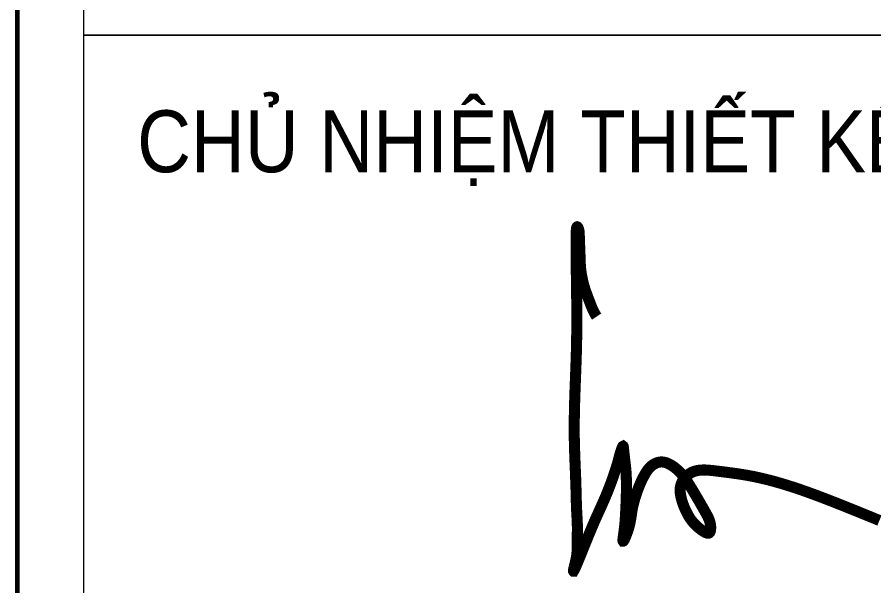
# Model space of a CAD drawing. Header units: millimetres. Extents: x -178395 to 493851, y -561170 to -280028.
# Drawn here: x 13125 to 15062, y -466315 to -465028 of the extents above; entities that cross this region are included whole.
import ezdxf
from ezdxf.enums import TextEntityAlignment as Align

# ---------------------------------------------------------------- set-up
doc = ezdxf.new("R2010")
doc.units = ezdxf.units.MM
doc.header["$MEASUREMENT"] = 0
for name, color, linetype, lineweight in [('ISO', 153, 'Continuous', 13), ('Khungten_LCDI', 7, 'Continuous', 5), ('LC ISO', 153, 'Continuous', 13), ('LC Net thay', 63, 'Continuous', 25), ('LC Text1', 3, 'Continuous', 20)]:
    doc.layers.add(name, color=color, linetype=linetype, lineweight=lineweight)
doc.styles.add('Khungten', font='VHAVAN.TTF', dxfattribs={"width": 0.9, "height": 5000})
doc.styles.add('LC 1', font='VHAVANB.TTF')
doc.styles.add('Title', font='VHBLACK.TTF', dxfattribs={"width": 0.8})

# ---------------------------------------------------------------- blocks, each defined once
blk = doc.blocks.new('Mr. Giang')
at = {"layer": 'LC ISO', "const_width": 50}
blk.add_lwpolyline([(1171.8, 1305.3), (1170.8, 1306.8), (1169.8, 1308.4), (1168.9, 1310), (1167.9, 1311.5), (1167, 1313.1), (1166, 1314.7), (1165.1, 1316.2), (1164.2, 1317.8), (1163.2, 1319.4), (1162, 1321.6), (1161.5, 1322.6), (1160.6, 1324.2), (1159.7, 1325.8), (1158.9, 1327.5), (1158.1, 1329.1), (1157.3, 1330.7), (1156.5, 1332.4), (1155.7, 1334), (1154.9, 1335.7), (1154.2, 1337.4), (1153.4, 1339), (1152.7, 1340.7), (1152, 1342.4), (1151.2, 1344.1), (1150.5, 1345.8), (1149.8, 1347.5), (1149.1, 1349.2), (1148.4, 1350.9), (1147.7, 1352.6), (1147.1, 1354.3), (1146.4, 1356), (1145.7, 1357.7), (1145.1, 1359.4), (1144.4, 1361.1), (1143.8, 1362.8), (1143.1, 1364.6), (1142.4, 1366.3), (1141.8, 1368), (1141.1, 1369.7), (1140.5, 1371.4), (1139.8, 1373.1), (1139, 1375.3), (1138.5, 1376.6), (1137.9, 1378.3), (1137.2, 1380), (1136.6, 1381.7), (1135.9, 1383.4), (1135.2, 1385.1), (1134.6, 1386.8), (1133.9, 1388.5), (1133.3, 1390.2), (1132.6, 1392), (1131.9, 1393.7), (1131.3, 1395.4), (1130.4, 1397.7), (1130, 1398.8), (1129.3, 1400.5), (1128.7, 1402.2), (1128.1, 1403.9), (1127.4, 1405.7), (1126.8, 1407.4), (1126.2, 1409.1), (1125.5, 1410.8), (1124.9, 1412.5), (1124.3, 1414.3), (1123.7, 1416), (1123.1, 1417.7), (1122.5, 1419.5), (1121.9, 1421.2), (1121.3, 1422.9), (1120.7, 1424.7), (1120.1, 1426.4), (1119.6, 1428.1), (1119, 1429.9), (1118.6, 1431.1), (1117.9, 1433.4), (1117.4, 1435.1), (1116.8, 1436.9), (1116.3, 1438.6), (1115.8, 1440.4), (1115.3, 1442.2), (1114.8, 1443.9), (1114.3, 1445.7), (1113.8, 1447.5), (1113.3, 1449.2), (1112.8, 1451), (1112.4, 1452.8), (1111.9, 1454.5), (1111.5, 1456.3), (1111, 1458.1), (1110.6, 1459.9), (1110.1, 1461.7), (1109.7, 1463.4), (1109.3, 1465.2), (1108.9, 1467), (1108.5, 1468.8), (1108.1, 1470.6), (1107.7, 1472.4), (1107.4, 1473.4), (1106.9, 1476), (1106.5, 1477.7), (1106.1, 1479.5), (1105.8, 1481.3), (1105.4, 1483.1), (1105, 1484.9), (1104.7, 1486.7), (1104.4, 1488.5), (1104, 1490.3), (1103.7, 1492.1), (1103.4, 1493.9), (1103.1, 1495.8), (1102.8, 1497.6), (1102.5, 1499.4), (1102.2, 1501.2), (1101.9, 1503), (1101.6, 1504.8), (1101.4, 1506.6), (1101.1, 1508.4), (1100.9, 1510.2), (1100.7, 1512.1), (1100.5, 1513.1), (1100.2, 1515.7), (1100, 1517.5), (1099.8, 1519.3), (1099.6, 1521.2), (1099.4, 1523), (1099.3, 1524.8), (1099.1, 1526.6), (1099, 1528.5), (1098.8, 1530.3), (1098.7, 1532.1), (1098.5, 1533.9), (1098.4, 1535.8), (1098.3, 1537.6), (1098.2, 1539.4), (1098, 1541.3), (1097.9, 1543.1), (1097.8, 1544.9), (1097.7, 1546.8), (1097.6, 1548.6), (1097.6, 1550.4), (1097.5, 1552.5), (1097.4, 1554.1), (1097.3, 1555.9), (1097.3, 1557.7), (1097.2, 1559.6), (1097.1, 1561.4), (1097.1, 1563.2), (1097, 1565.1), (1097, 1566.9), (1096.9, 1568.7), (1096.8, 1570.6), (1096.8, 1572.4), (1096.7, 1574.2), (1096.7, 1576.1), (1096.7, 1577.9), (1096.6, 1579.7), (1096.6, 1581.6), (1096.5, 1583.4), (1096.5, 1585.2), (1096.4, 1587.1), (1096.4, 1588.9), (1096.3, 1590.7), (1096.3, 1592.6), (1096.2, 1594.4), (1096.2, 1596.2), (1096.1, 1598), (1096.1, 1599.9), (1096, 1601.7), (1095.9, 1603.5), (1095.9, 1605.4), (1095.8, 1607.2), (1095.7, 1609), (1095.7, 1610.8), (1095.6, 1612.2), (1095.5, 1614.5), (1095.4, 1616.3), (1095.3, 1618.2), (1095.2, 1620), (1095.1, 1621.8), (1095, 1623.6), (1095, 1625.5), (1094.9, 1627.3), (1094.8, 1629.1), (1094.7, 1631), (1094.6, 1632.8), (1094.5, 1634.6), (1094.4, 1636.4), (1094.3, 1638.3), (1094.3, 1640.1), (1094.2, 1641.3), (1094.1, 1643.8), (1094.1, 1645.6), (1094, 1647.5), (1094, 1649.3), (1093.9, 1651.2), (1093.9, 1653), (1093.8, 1654.9), (1093.8, 1656.7), (1093.8, 1658.5), (1093.7, 1660.4), (1093.7, 1662.2), (1093.6, 1664.1), (1093.6, 1665.9), (1093.5, 1667.7), (1093.5, 1669.6), (1093.4, 1671.4), (1093.4, 1673.2), (1093.3, 1675), (1093.2, 1676.8), (1093.1, 1678.6), (1093.1, 1680.4), (1092.9, 1682.5), (1092.9, 1684), (1092.7, 1685.8), (1092.6, 1687.6), (1092.4, 1689.4), (1092.2, 1691.2), (1091.9, 1693), (1091.6, 1694.8), (1091.3, 1696.6), (1090.8, 1698.4), (1090.3, 1700.2), (1089.7, 1702.1), (1089.4, 1703), (1088.3, 1705.7), (1087.5, 1707.4), (1086.5, 1709.1), (1085.9, 1710), (1085.2, 1710.8), (1084.6, 1711.2), (1084, 1711.4), (1083.4, 1711.2), (1082.9, 1710.8), (1082.4, 1710), (1082, 1709.1), (1081.6, 1707.9), (1081.3, 1706.4), (1081, 1704.8), (1080.7, 1702.9), (1080.4, 1700.9), (1080.2, 1698.7), (1080, 1696.3), (1079.8, 1693.9), (1079.7, 1691.2), (1079.5, 1688.5), (1079.4, 1685.7), (1079.4, 1682.8), (1079.3, 1679.8), (1079.2, 1676.8), (1079.2, 1673.8), (1079.1, 1670.7), (1079.1, 1667.6), (1079.1, 1664.5), (1079.1, 1661.5), (1079.1, 1658.9), (1079, 1655.5), (1079, 1652.5), (1079, 1649.7), (1079, 1646.8), (1079, 1644), (1079, 1641.3), (1079, 1638.6), (1079, 1635.9), (1078.9, 1633.3), (1078.9, 1630.7), (1078.9, 1628.2), (1078.9, 1625.7), (1078.9, 1623.2), (1078.9, 1620.8), (1078.9, 1618.4), (1078.9, 1616.1), (1078.9, 1613.8), (1078.9, 1611.5), (1078.9, 1609.2), (1078.9, 1607), (1078.9, 1604.9), (1078.9, 1602.7), (1078.9, 1600.6), (1078.9, 1598.6), (1078.9, 1596.5), (1078.9, 1594.5), (1078.9, 1592.5), (1078.9, 1590.6), (1078.9, 1588.6), (1079, 1586.7), (1079, 1584.9), (1079, 1583), (1079, 1581.2), (1079, 1579.4), (1079, 1577.6), (1079, 1575.9), (1079, 1574.2), (1079, 1572.5), (1079, 1570.8), (1079.1, 1569.1), (1079.1, 1567.5), (1079.1, 1565.9), (1079.1, 1564.3), (1079.1, 1562.7), (1079.1, 1561.1), (1079.1, 1559.6), (1079.2, 1558), (1079.2, 1556.5), (1079.2, 1555), (1079.2, 1553.5), (1079.2, 1552), (1079.2, 1550.6), (1079.3, 1549.1), (1079.3, 1547.7), (1079.3, 1546.2), (1079.3, 1544.8), (1079.3, 1543.4), (1079.4, 1542), (1079.4, 1540.6), (1079.4, 1539.2), (1079.4, 1537.8), (1079.4, 1536.4), (1079.5, 1535), (1079.5, 1533.7), (1079.5, 1532.3), (1079.5, 1530.9), (1079.6, 1529.6), (1079.6, 1528.2), (1079.6, 1526.8), (1079.6, 1525.5), (1079.7, 1524.1), (1079.7, 1522.7), (1079.7, 1521.4), (1079.7, 1520), (1079.7, 1518.6), (1079.8, 1517.2), (1079.8, 1515.9), (1079.8, 1514.5), (1079.8, 1513.1), (1079.9, 1511.7), (1079.9, 1510.3), (1079.9, 1508.8), (1079.9, 1507.4), (1080, 1506), (1080, 1504.5), (1080, 1503.1), (1080, 1501.6), (1080.1, 1500.1), (1080.1, 1498.7), (1080.1, 1497.2), (1080.1, 1495.7), (1080.2, 1494.2), (1080.2, 1492.7), (1080.2, 1491.2), (1080.3, 1489.6), (1080.3, 1488.1), (1080.3, 1486.6), (1080.3, 1485), (1080.4, 1483.5), (1080.4, 1481.9), (1080.4, 1480.3), (1080.4, 1478.8), (1080.5, 1477.2), (1080.5, 1475.6), (1080.5, 1474), (1080.5, 1472.4), (1080.6, 1470.8), (1080.6, 1469.2), (1080.6, 1467.5), (1080.6, 1465.9), (1080.7, 1464.3), (1080.7, 1462.6), (1080.7, 1461), (1080.7, 1459.3), (1080.8, 1457.7), (1080.8, 1456), (1080.8, 1454.3), (1080.8, 1452.6), (1080.9, 1450.9), (1080.9, 1449.2), (1080.9, 1447.5), (1080.9, 1445.8), (1081, 1444.1), (1081, 1442.4), (1081, 1440.7), (1081, 1439), (1081.1, 1437.2), (1081.1, 1435.5), (1081.1, 1433.7), (1081.1, 1432), (1081.2, 1430.2), (1081.2, 1428.5), (1081.2, 1426.7), (1081.2, 1424.9), (1081.2, 1423.2), (1081.3, 1421.4), (1081.3, 1419.6), (1081.3, 1417.8), (1081.3, 1416), (1081.4, 1414.2), (1081.4, 1412.4), (1081.4, 1410.6), (1081.4, 1408.8), (1081.4, 1406.9), (1081.5, 1405.1), (1081.5, 1403.3), (1081.5, 1401.5), (1081.5, 1399.6), (1081.5, 1397.8), (1081.6, 1395.9), (1081.6, 1394.1), (1081.6, 1392.2), (1081.6, 1390.4), (1081.6, 1388.5), (1081.6, 1386.6), (1081.7, 1384.8), (1081.7, 1382.9), (1081.7, 1381), (1081.7, 1379.1), (1081.7, 1377.3), (1081.8, 1375.4), (1081.8, 1373.5), (1081.8, 1371.6), (1081.8, 1369.7), (1081.8, 1367.8), (1081.8, 1365.9), (1081.8, 1364), (1081.9, 1362.1), (1081.9, 1360.1), (1081.9, 1358.2), (1081.9, 1356.3), (1081.9, 1354.4), (1081.9, 1352.5), (1081.9, 1350.5), (1081.9, 1348.6), (1082, 1346.7), (1082, 1344.7), (1082, 1342.8), (1082, 1340.9), (1082, 1338.9), (1082, 1337), (1082, 1335), (1082, 1333.1), (1082, 1331.1), (1082, 1329.2), (1082, 1327.2), (1082.1, 1325.3), (1082.1, 1323.3), (1082.1, 1321.4), (1082.1, 1319.4), (1082.1, 1317.4), (1082.1, 1315.5), (1082.1, 1313.5), (1082.1, 1311.5), (1082.1, 1309.6), (1082.1, 1307.6), (1082.1, 1305.6), (1082.1, 1303.7), (1082.1, 1301.7), (1082.1, 1299.7), (1082.1, 1297.7), (1082.1, 1295.8), (1082.1, 1293.8), (1082.1, 1291.8), (1082.1, 1289.8), (1082.1, 1287.8), (1082.1, 1285.9), (1082.1, 1283.9), (1082.1, 1281.9), (1082.1, 1279.9), (1082.1, 1277.9), (1082.1, 1276), (1082.1, 1274), (1082, 1272), (1082, 1270), (1082, 1268), (1082, 1266.1), (1082, 1264.1), (1082, 1262.1), (1082, 1260.1), (1082, 1258.1), (1082, 1256.1), (1082, 1254.2), (1081.9, 1252.2), (1081.9, 1250.2), (1081.9, 1248.2), (1081.9, 1246.2), (1081.9, 1244.3), (1081.9, 1242.3), (1081.9, 1240.3), (1081.8, 1238.3), (1081.8, 1236.4), (1081.8, 1234.4), (1081.8, 1232.4), (1081.8, 1230.5), (1081.7, 1228.5), (1081.7, 1226.5), (1081.7, 1224.6), (1081.7, 1222.6), (1081.7, 1220.6), (1081.6, 1218.7), (1081.6, 1216.7), (1081.6, 1214.7), (1081.6, 1212.8), (1081.5, 1210.8), (1081.5, 1208.9), (1081.5, 1206.9), (1081.4, 1205), (1081.4, 1203), (1081.4, 1201.1), (1081.3, 1199.1), (1081.3, 1197.2), (1081.3, 1195.3), (1081.2, 1192.6), (1081.2, 1191.4), (1081.2, 1189.5), (1081.1, 1187.5), (1081.1, 1185.6), (1081.1, 1183.7), (1081, 1181.8), (1081, 1179.8), (1081, 1177.9), (1080.9, 1176), (1080.9, 1174.1), (1080.8, 1172.2), (1080.8, 1170.3), (1080.7, 1168.4), (1080.7, 1166.5), (1080.7, 1164.6), (1080.6, 1162.7), (1080.6, 1160.8), (1080.5, 1158.9), (1080.5, 1157), (1080.4, 1155.1), (1080.4, 1153.2), (1080.3, 1151.3), (1080.3, 1149.4), (1080.2, 1147.5), (1080.2, 1145.7), (1080.1, 1143.8), (1080.1, 1141.9), (1080, 1140), (1080, 1138.1), (1079.9, 1136.3), (1079.9, 1134.4), (1079.8, 1132.5), (1079.8, 1130.7), (1079.7, 1128.8), (1079.6, 1126.9), (1079.6, 1125.1), (1079.5, 1123.2), (1079.5, 1121.4), (1079.4, 1119.5), (1079.4, 1117.7), (1079.3, 1115.8), (1079.2, 1113.9), (1079.2, 1112.1), (1079.1, 1110.2), (1079.1, 1108.4), (1079, 1106.6), (1078.9, 1104.7), (1078.9, 1102.9), (1078.8, 1101), (1078.8, 1099.2), (1078.7, 1097.4), (1078.6, 1095.5), (1078.6, 1093.7), (1078.5, 1091.8), (1078.4, 1090), (1078.4, 1088.2), (1078.3, 1086.3), (1078.3, 1084.5), (1078.2, 1082.7), (1078.1, 1080.9), (1078.1, 1079), (1078, 1077.2), (1077.9, 1075.4), (1077.9, 1073.6), (1077.8, 1071.7), (1077.7, 1069.9), (1077.7, 1068.1), (1077.6, 1066.3), (1077.5, 1064.5), (1077.5, 1062.7), (1077.4, 1060.8), (1077.3, 1059), (1077.3, 1057.2), (1077.2, 1055.4), (1077.1, 1053.6), (1077.1, 1051.8), (1077, 1050), (1076.9, 1048.2), (1076.9, 1046.3), (1076.8, 1044.5), (1076.7, 1042.7), (1076.7, 1040.9), (1076.6, 1039.1), (1076.5, 1037.3), (1076.4, 1035.5), (1076.4, 1033.7), (1076.3, 1031.9), (1076.2, 1030.1), (1076.2, 1028.3), (1076.1, 1026.5), (1076, 1024.7), (1076, 1022.9), (1075.9, 1021.1), (1075.8, 1019.3), (1075.8, 1017.5), (1075.7, 1015.7), (1075.6, 1013.9), (1075.6, 1012.1), (1075.5, 1010.3), (1075.4, 1008.5), (1075.4, 1006.7), (1075.3, 1004.9), (1075.2, 1003.1), (1075.2, 1001.3), (1075.1, 999.5), (1075, 997.7), (1075, 995.9), (1074.9, 994.1), (1074.8, 992.3), (1074.8, 990.5), (1074.7, 988.7), (1074.6, 987), (1074.6, 985.2), (1074.5, 983.4), (1074.4, 981.6), (1074.4, 979.8), (1074.3, 978), (1074.2, 976.2), (1074.2, 974.4), (1074.1, 972.6), (1074, 970.8), (1074, 969), (1073.9, 967.2), (1073.9, 965.4), (1073.8, 963.6), (1073.7, 961.8), (1073.7, 960), (1073.6, 958.2), (1073.5, 956.4), (1073.5, 954.6), (1073.4, 952.8), (1073.4, 951), (1073.3, 949.2), (1073.3, 947.4), (1073.2, 945.6), (1073.1, 943.8), (1073.1, 942), (1073, 940.2), (1073, 938.4), (1072.9, 936.6), (1072.9, 934.8), (1072.8, 933), (1072.7, 931.2), (1072.7, 929.4), (1072.6, 927.6), (1072.6, 925.8), (1072.5, 924), (1072.5, 922.2), (1072.4, 920.4), (1072.4, 918.6), (1072.3, 916.8), (1072.3, 915.2), (1072.2, 913.1), (1072.2, 911.3), (1072.1, 909.5), (1072.1, 907.7), (1072, 905.9), (1072, 904.1), (1071.9, 902.3), (1071.9, 900.4), (1071.8, 898.6), (1071.8, 896.8), (1071.8, 895), (1071.7, 893.2), (1071.7, 891.3), (1071.6, 889.5), (1071.6, 887.7), (1071.5, 885.9), (1071.5, 884.1), (1071.5, 882.2), (1071.4, 880.4), (1071.4, 878.6), (1071.4, 876.8), (1071.3, 874.9), (1071.3, 873.1), (1071.3, 871.3), (1071.2, 869.5), (1071.2, 867.6), (1071.2, 865.8), (1071.1, 864), (1071.1, 862.1), (1071.1, 860.3), (1071, 858.5), (1071, 856.7), (1071, 854.8), (1070.9, 853), (1070.9, 851.2), (1070.9, 849.3), (1070.9, 847.5), (1070.8, 845.7), (1070.8, 843.8), (1070.8, 842), (1070.8, 840.2), (1070.8, 838.3), (1070.7, 836.5), (1070.7, 834.7), (1070.7, 832.8), (1070.7, 831), (1070.7, 829.2), (1070.7, 827.3), (1070.6, 825.5), (1070.6, 823.6), (1070.6, 821.8), (1070.6, 820), (1070.6, 818.1), (1070.6, 816.3), (1070.6, 814.5), (1070.6, 812.6), (1070.6, 810.8), (1070.6, 808.9), (1070.6, 807.1), (1070.5, 805.3), (1070.5, 803.4), (1070.5, 801.6), (1070.5, 799.7), (1070.5, 797.9), (1070.5, 796.1), (1070.5, 794.2), (1070.6, 792.4), (1070.6, 790.5), (1070.6, 788.7), (1070.6, 786.9), (1070.6, 785), (1070.6, 783.2), (1070.6, 781.3), (1070.6, 779.5), (1070.6, 777.7), (1070.6, 775.8), (1070.6, 774), (1070.7, 772.1), (1070.7, 770.3), (1070.7, 768.5), (1070.7, 766.6), (1070.7, 764.8), (1070.8, 763), (1070.8, 761.1), (1070.8, 759.3), (1070.8, 757.4), (1070.8, 755.6), (1070.9, 753.8), (1070.9, 751.9), (1070.9, 750.1), (1071, 748.2), (1071, 746.4), (1071, 744.6), (1071.1, 742.5), (1071.1, 740.9), (1071.1, 739.1), (1071.2, 737.2), (1071.2, 735.4), (1071.2, 733.6), (1071.3, 731.7), (1071.3, 729.9), (1071.4, 728.1), (1071.4, 726.2), (1071.5, 724.4), (1071.5, 722.5), (1071.6, 720.7), (1071.6, 718.9), (1071.7, 717), (1071.7, 715.2), (1071.8, 713.4), (1071.8, 711.5), (1071.9, 709.7), (1071.9, 707.9), (1072, 706.1), (1072, 704.2), (1072.1, 702.4), (1072.1, 700.6), (1072.2, 698.7), (1072.3, 696.9), (1072.3, 695.1), (1072.4, 693.2), (1072.4, 691.4), (1072.5, 689.6), (1072.6, 687.7), (1072.6, 685.9), (1072.7, 684.1), (1072.8, 682.2), (1072.8, 680.4), (1072.9, 678.6), (1072.9, 676.8), (1073, 674.9), (1073.1, 673.1), (1073.1, 671.3), (1073.2, 669.4), (1073.3, 667.6), (1073.4, 665.8), (1073.4, 663.9), (1073.5, 662.1), (1073.6, 660.3), (1073.6, 658.5), (1073.7, 656.6), (1073.8, 654.8), (1073.8, 653), (1073.9, 651.1), (1074, 649.3), (1074.1, 647.5), (1074.1, 645.7), (1074.2, 643.8), (1074.3, 642), (1074.4, 640.2), (1074.4, 638.3), (1074.5, 636.5), (1074.6, 634.7), (1074.6, 632.9), (1074.7, 631), (1074.8, 629.2), (1074.9, 627.4), (1074.9, 625.5), (1075, 623.7), (1075.1, 621.9), (1075.2, 620), (1075.2, 618.2), (1075.3, 616.4), (1075.4, 614.6), (1075.4, 613.2), (1075.5, 610.9), (1075.6, 609.1), (1075.7, 607.2), (1075.7, 605.4), (1075.8, 603.6), (1075.9, 601.8), (1076, 599.9), (1076, 598.1), (1076.1, 596.3), (1076.2, 594.4), (1076.2, 592.6), (1076.3, 590.8), (1076.4, 588.9), (1076.5, 587.1), (1076.5, 585.3), (1076.6, 583.5), (1076.7, 581.6), (1076.7, 579.8), (1076.8, 578), (1076.9, 576.1), (1076.9, 574.3), (1077, 572.5), (1077.1, 570.6), (1077.1, 568.8), (1077.2, 567), (1077.3, 565.2), (1077.3, 563.3), (1077.4, 561.5), (1077.5, 559.7), (1077.5, 557.8), (1077.6, 556), (1077.6, 554.2), (1077.7, 552.3), (1077.8, 550.5), (1077.8, 548.7), (1077.9, 546.8), (1077.9, 545), (1078, 543.2), (1078.1, 541.3), (1078.1, 539.5), (1078.2, 537.7), (1078.2, 535.8), (1078.3, 534), (1078.3, 532.2), (1078.4, 530.3), (1078.4, 528.5), (1078.5, 526.7), (1078.6, 524.9), (1078.6, 523), (1078.7, 521.2), (1078.7, 519.4), (1078.7, 517.5), (1078.8, 515.7), (1078.8, 513.9), (1078.9, 512), (1078.9, 510.2), (1079, 508.4), (1079, 506.5), (1079.1, 504.7), (1079.1, 502.9), (1079.2, 501), (1079.2, 499.2), (1079.2, 497.4), (1079.3, 495.5), (1079.3, 493.7), (1079.4, 491.9), (1079.4, 490), (1079.5, 488.2), (1079.5, 486.4), (1079.5, 484.5), (1079.6, 482.7), (1079.6, 480.9), (1079.7, 479), (1079.7, 477.2), (1079.8, 475.4), (1079.8, 473.5), (1079.9, 471.7), (1079.9, 469.9), (1080, 468), (1080, 466.2), (1080.1, 464.4), (1080.1, 462.5), (1080.2, 460.7), (1080.2, 458.9), (1080.3, 457), (1080.3, 455.2), (1080.4, 453.4), (1080.5, 451.6), (1080.5, 449.7), (1080.6, 447.9), (1080.7, 446.1), (1080.7, 444.2), (1080.8, 442.4), (1080.9, 440.6), (1080.9, 438.7), (1081, 436.9), (1081.1, 435.1), (1081.2, 433.3), (1081.3, 431.4), (1081.3, 429.6), (1081.4, 428.3), (1081.5, 426), (1081.6, 424.1), (1081.7, 422.3), (1081.8, 420.5), (1081.9, 418.7), (1082, 416.8), (1082.1, 415), (1082.2, 413.2), (1082.3, 411.4), (1082.4, 409.5), (1082.5, 407.7), (1082.6, 405.9), (1082.7, 404.1), (1082.8, 402.2), (1082.9, 400.4), (1083, 398.6), (1083.1, 396.8), (1083.2, 394.9), (1083.3, 393.1), (1083.4, 391.3), (1083.5, 389.5), (1083.6, 387.6), (1083.7, 385.8), (1083.8, 384), (1083.8, 382.2), (1083.9, 380.3), (1084, 378.5), (1084.1, 376.7), (1084.2, 374.8), (1084.2, 373), (1084.3, 371.2), (1084.4, 369.3), (1084.4, 367.5), (1084.5, 365.7), (1084.5, 363.8), (1084.6, 362), (1084.6, 360.1), (1084.7, 358.3), (1084.7, 356.5), (1084.7, 354.6), (1084.8, 352.8), (1084.8, 350.3), (1084.8, 349.1), (1084.8, 347.2), (1084.8, 345.4), (1084.8, 343.5), (1084.8, 341.7), (1084.8, 339.8), (1084.7, 338), (1084.7, 336.1), (1084.7, 334.3), (1084.7, 332.4), (1084.6, 330.6), (1084.6, 328.7), (1084.6, 326.9), (1084.5, 325), (1084.5, 323.2), (1084.5, 321.3), (1084.4, 319.5), (1084.4, 317.7), (1084.4, 315.8), (1084.3, 314), (1084.3, 312.2), (1084.3, 310.4), (1084.2, 308.5), (1084.2, 306.7), (1084.2, 304.9), (1084.2, 303.1), (1084.1, 301.3), (1084.1, 299.5), (1084.1, 297.7), (1084.1, 295.9), (1084.1, 295), (1084.1, 292.4), (1084.1, 290.6), (1084.1, 288.8), (1084.1, 287.1), (1084.1, 285.3), (1084.1, 283.6), (1084.1, 281.8), (1084.1, 280.1), (1084.2, 278.3), (1084.2, 276.6), (1084.2, 274.8), (1084.2, 273.1), (1084.2, 271.3), (1084.2, 269.5), (1084.2, 267.8), (1084.2, 266), (1084.2, 264.3), (1084.1, 262.5), (1084.1, 260.7), (1084.1, 258.9), (1084, 257.1), (1084, 255.3), (1083.9, 253.5), (1083.9, 251.7), (1083.8, 249.9), (1083.7, 248.1), (1083.6, 246.2), (1083.5, 244.4), (1083.4, 242.5), (1083.2, 240.7), (1083.1, 238.8), (1082.9, 236.9), (1082.7, 235), (1082.5, 233.1), (1082.3, 231.1), (1082.1, 229.2), (1081.8, 227.2), (1081.6, 225.2), (1081.3, 223.2), (1081, 221.2), (1080.6, 218.6), (1080.3, 217.1), (1080, 215), (1079.6, 212.9), (1079.2, 210.8), (1078.8, 208.7), (1078.3, 206.6), (1077.9, 204.5), (1077.5, 202.4), (1077, 200.3), (1076.5, 198.2), (1076.1, 196.1), (1075.6, 194.1), (1075.1, 192), (1074.7, 190), (1074.2, 188), (1073.7, 186), (1073.2, 184.1), (1072.8, 182.2), (1072.3, 180.3), (1071.9, 178.5), (1071.4, 176.7), (1071, 175), (1070.6, 173.3), (1070.2, 171.7), (1069.8, 170.1), (1069.4, 168.6), (1069.1, 167.1), (1068.7, 165.7), (1068.4, 164.4), (1068.1, 163.2), (1067.9, 162), (1067.7, 161), (1067.4, 159.8), (1067.3, 159), (1067.1, 158.2), (1067, 157.5), (1066.9, 156.8), (1066.9, 156.2), (1066.8, 155.7), (1066.8, 155.3), (1066.8, 155), (1066.9, 154.7), (1067, 154.5), (1067.1, 154.4), (1067.2, 154.4), (1067.4, 154.4), (1067.5, 154.6), (1067.7, 154.7), (1068, 155), (1068.2, 155.3), (1068.5, 155.7), (1068.8, 156.2), (1069.1, 156.7), (1069.5, 157.3), (1069.8, 158), (1070.2, 158.7), (1070.6, 159.5), (1071.1, 160.3), (1071.5, 161.3), (1072, 162.2), (1072.5, 163.2), (1073, 164.3), (1073.5, 165.5), (1074.1, 166.7), (1074.7, 167.9), (1075.3, 169.2), (1075.9, 170.6), (1076.5, 172), (1077.1, 173.4), (1077.8, 174.9), (1078.5, 176.5), (1079.2, 178.1), (1079.9, 179.7), (1080.6, 181.4), (1081.3, 183.2), (1082.1, 184.9), (1082.9, 186.7), (1083.6, 188.6), (1084.4, 190.5), (1085.3, 192.4), (1086.1, 194.4), (1086.9, 196.4), (1087.8, 198.5), (1088.6, 200.5), (1089.5, 202.6), (1090.4, 204.8), (1091.3, 207), (1092.2, 209.2), (1093.1, 211.4), (1094, 213.7), (1095, 216), (1095.9, 218.3), (1096.9, 220.6), (1097.8, 223), (1098.8, 225.4), (1099.8, 227.8), (1100.8, 230.2), (1101.7, 232.6), (1102.7, 235.1), (1103.8, 237.6), (1104.8, 240.1), (1105.8, 242.6), (1106.8, 245.1), (1107.8, 247.7), (1108.9, 250.2), (1109.9, 252.8), (1110.9, 255.4), (1112, 258), (1113, 260.6), (1114.1, 263.2), (1115.1, 265.8), (1116.2, 268.4), (1117.2, 271), (1118.3, 273.6), (1119.4, 276.2), (1120.4, 278.8), (1121.5, 281.5), (1122.5, 284.1), (1123.6, 286.7), (1124.7, 289.3), (1125.7, 291.9), (1126.8, 294.5), (1127.8, 297.1), (1128.9, 299.7), (1129.9, 302.3), (1131, 304.9), (1132, 307.4), (1133.1, 310), (1134.1, 312.5), (1135.1, 315), (1136.2, 317.5), (1137.2, 320), (1138.2, 322.5), (1139.2, 325), (1140.2, 327.4), (1141.2, 329.8), (1142.2, 332.2), (1143.2, 334.6), (1144.2, 336.9), (1145.5, 340.1), (1146.1, 341.5), (1147, 343.8), (1148, 346.1), (1148.9, 348.3), (1149.9, 350.5), (1150.8, 352.7), (1151.7, 354.8), (1152.6, 356.9), (1153.5, 359.1), (1154.4, 361.1), (1155.3, 363.2), (1156.1, 365.2), (1157, 367.3), (1157.9, 369.3), (1158.7, 371.2), (1159.6, 373.2), (1160.4, 375.1), (1161.3, 377), (1162.1, 378.9), (1162.9, 380.8), (1163.7, 382.7), (1164.5, 384.5), (1165.4, 386.4), (1166.2, 388.2), (1166.9, 390), (1167.7, 391.8), (1168.5, 393.5), (1169.3, 395.3), (1170.1, 397), (1170.8, 398.7), (1171.6, 400.4), (1172.4, 402.1), (1173.1, 403.8), (1173.9, 405.5), (1174.6, 407.1), (1175.3, 408.7), (1176.1, 410.4), (1176.8, 412), (1177.5, 413.6), (1178.3, 415.2), (1179, 416.8), (1179.7, 418.4), (1180.4, 419.9), (1181.1, 421.5), (1181.8, 423), (1182.5, 424.6), (1183.2, 426.1), (1183.9, 427.6), (1184.6, 429.2), (1185.3, 430.7), (1186, 432.2), (1186.7, 433.7), (1187.3, 435.2), (1188, 436.7), (1188.7, 438.2), (1189.4, 439.6), (1190, 441.1), (1190.7, 442.6), (1191.4, 444.1), (1192, 445.5), (1192.7, 447), (1193.4, 448.5), (1194, 449.9), (1194.7, 451.4), (1195.4, 452.9), (1196, 454.3), (1196.7, 455.8), (1197.3, 457.2), (1198, 458.7), (1198.6, 460.2), (1199.3, 461.6), (1199.9, 463.1), (1200.6, 464.6), (1201.3, 466.1), (1201.9, 467.5), (1202.6, 469), (1203.2, 470.5), (1203.9, 472), (1204.5, 473.5), (1205.2, 475), (1205.8, 476.5), (1206.5, 478), (1207.1, 479.5), (1207.8, 481.1), (1208.5, 482.6), (1209.1, 484.1), (1209.8, 485.7), (1210.4, 487.2), (1211.1, 488.8), (1212, 491), (1212.4, 492), (1213.1, 493.6), (1213.8, 495.2), (1214.4, 496.8), (1215.1, 498.4), (1215.8, 500.1), (1216.5, 501.7), (1217.1, 503.3), (1217.8, 505), (1218.5, 506.7), (1219.2, 508.3), (1219.9, 510), (1220.5, 511.7), (1221.2, 513.4), (1221.9, 515.1), (1222.6, 516.8), (1223.3, 518.5), (1224, 520.3), (1224.6, 522), (1225.3, 523.7), (1226, 525.5), (1226.7, 527.2), (1227.4, 529), (1228.1, 530.7), (1228.7, 532.5), (1229.4, 534.3), (1230.1, 536), (1230.8, 537.8), (1231.5, 539.6), (1232.1, 541.4), (1232.8, 543.2), (1233.5, 544.9), (1234.2, 546.7), (1234.8, 548.5), (1235.5, 550.3), (1236.2, 552.1), (1236.9, 553.9), (1237.5, 555.7), (1238.2, 557.6), (1238.9, 559.4), (1239.5, 561.2), (1240.2, 563), (1240.8, 564.8), (1241.5, 566.6), (1242.2, 568.4), (1242.8, 570.2), (1243.5, 572.1), (1244.1, 573.9), (1244.8, 575.7), (1245.4, 577.5), (1246, 579.3), (1246.7, 581.1), (1247.3, 582.9), (1247.9, 584.8), (1248.6, 586.6), (1249.2, 588.4), (1249.8, 590.2), (1250.4, 592), (1251, 593.8), (1251.6, 595.6), (1252.3, 597.4), (1252.9, 599.2), (1253.5, 601), (1254.1, 602.7), (1254.6, 604.5), (1255.2, 606.3), (1255.8, 608.1), (1256.4, 609.8), (1257, 611.6), (1257.5, 613.4), (1258.1, 615.1), (1258.7, 616.9), (1259.2, 618.6), (1259.8, 620.4), (1260.3, 622.1), (1260.8, 623.8), (1261.4, 625.5), (1261.9, 627.3), (1262.4, 629), (1262.9, 630.7), (1263.5, 632.4), (1264, 634.1), (1264.5, 635.7), (1265, 637.4), (1265.5, 639.1), (1265.9, 640.7), (1266.4, 642.4), (1266.9, 644), (1267.4, 645.7), (1267.8, 647.3), (1268.3, 648.9), (1268.7, 650.5), (1269.2, 652.1), (1269.6, 653.7), (1270, 655.2), (1270.4, 656.8), (1270.8, 658.4), (1271.2, 659.9), (1271.5, 660.8), (1272, 663), (1272.4, 664.5), (1272.8, 666), (1273.2, 667.5), (1273.6, 669), (1274, 670.5), (1274.3, 672.1), (1274.7, 673.6), (1275.2, 675.1), (1275.6, 676.7), (1276, 678.3), (1276.4, 679.9), (1276.9, 681.6), (1277.4, 683.2), (1277.9, 684.9), (1278.4, 686.7), (1278.9, 688.5), (1279.5, 690.3), (1280.1, 692.1), (1280.7, 694.1), (1281.3, 696), (1282, 698), (1282.7, 700.1), (1283.5, 702.2), (1284.3, 704.4), (1285.1, 706.7), (1285.8, 708.7), (1286.8, 711.4), (1287.8, 713.6), (1288.7, 715.7), (1289.5, 717.3), (1290.3, 718.4), (1291.1, 718.8), (1291.6, 718.4), (1292.1, 717.3), (1292.5, 715.6), (1292.8, 713.5), (1293.1, 711.1), (1293.5, 707.3), (1293.6, 705.9), (1293.8, 703.4), (1294.1, 700.9), (1294.3, 698.4), (1294.5, 696), (1294.8, 693.6), (1295, 691.3), (1295.3, 689), (1295.5, 686.8), (1295.7, 684.5), (1296, 682.3), (1296.2, 680.2), (1296.4, 678.1), (1296.6, 676), (1296.9, 674), (1297.1, 671.9), (1297.3, 669.9), (1297.5, 668), (1297.8, 666.1), (1298, 664.2), (1298.2, 662.3), (1298.4, 660.4), (1298.6, 658.6), (1298.9, 656.8), (1299.1, 655), (1299.3, 653.3), (1299.5, 651.5), (1299.7, 649.8), (1299.9, 648.1), (1300.1, 646.4), (1300.3, 644.8), (1300.5, 643.1), (1300.7, 641.5), (1300.9, 639.9), (1301.1, 638.2), (1301.2, 636.7), (1301.4, 635.1), (1301.6, 633.5), (1301.8, 631.9), (1302, 630.4), (1302.1, 628.8), (1302.3, 627.2), (1302.5, 625.7), (1302.6, 624.2), (1302.8, 622.6), (1303, 621.1), (1303.1, 619.6), (1303.3, 618), (1303.4, 616.5), (1303.6, 614.9), (1303.7, 613.4), (1303.8, 611.8), (1304, 610.3), (1304.1, 608.7), (1304.2, 607.2), (1304.4, 605.6), (1304.5, 604), (1304.6, 601.8), (1304.7, 600.8), (1304.8, 599.2), (1304.9, 597.6), (1305, 595.9), (1305.1, 594.3), (1305.2, 592.6), (1305.3, 590.9), (1305.4, 589.3), (1305.5, 587.6), (1305.6, 585.9), (1305.6, 584.2), (1305.7, 582.4), (1305.8, 580.7), (1305.8, 579), (1305.9, 577.2), (1306, 575.5), (1306, 573.7), (1306.1, 571.9), (1306.1, 570.2), (1306.2, 568.4), (1306.2, 566.6), (1306.3, 564.8), (1306.3, 563), (1306.3, 561.1), (1306.4, 559.3), (1306.4, 557.5), (1306.4, 555.7), (1306.5, 553.8), (1306.5, 552), (1306.5, 550.1), (1306.5, 548.2), (1306.5, 546.4), (1306.5, 544.5), (1306.5, 542.6), (1306.5, 540.7), (1306.5, 538.9), (1306.5, 537), (1306.5, 535.1), (1306.5, 533.2), (1306.5, 531.3), (1306.5, 529.4), (1306.5, 527.5), (1306.5, 525.6), (1306.5, 523.6), (1306.4, 521.7), (1306.4, 519.8), (1306.4, 517.9), (1306.4, 516), (1306.3, 514), (1306.3, 512.1), (1306.3, 510.2), (1306.2, 508.2), (1306.2, 506.3), (1306.2, 504.4), (1306.1, 502.4), (1306.1, 500.5), (1306, 498.6), (1306, 496.6), (1305.9, 494.7), (1305.9, 492.8), (1305.8, 490.8), (1305.8, 488.9), (1305.7, 487), (1305.7, 485), (1305.6, 483.1), (1305.6, 481.2), (1305.5, 479.3), (1305.4, 477.3), (1305.4, 475.4), (1305.3, 473.5), (1305.2, 471.6), (1305.2, 469.7), (1305.1, 467.7), (1305, 465.8), (1304.9, 463.9), (1304.9, 462), (1304.8, 460.1), (1304.7, 458.2), (1304.6, 456.3), (1304.6, 454.5), (1304.5, 452.6), (1304.4, 450.7), (1304.3, 448.8), (1304.2, 447), (1304.2, 445.1), (1304.1, 443.3), (1304, 441.4), (1303.9, 439.6), (1303.8, 437.7), (1303.7, 435.9), (1303.6, 434.1), (1303.5, 432.3), (1303.5, 430.4), (1303.4, 428.6), (1303.3, 426.8), (1303.2, 425.1), (1303.1, 423.3), (1303, 421.5), (1302.9, 419.7), (1302.8, 418), (1302.7, 416.2), (1302.6, 414.5), (1302.5, 412.8), (1302.4, 411.1), (1302.3, 409.3), (1302.2, 407.6), (1302.2, 405.9), (1302.1, 404.3), (1302, 402.6), (1301.8, 400.4), (1301.8, 399.3), (1301.7, 397.6), (1301.6, 396), (1301.5, 394.4), (1301.4, 392.8), (1301.3, 391.2), (1301.2, 389.5), (1301.1, 387.9), (1301, 386.3), (1300.9, 384.7), (1300.7, 383.1), (1300.6, 381.4), (1300.5, 379.8), (1300.4, 378.1), (1300.3, 376.5), (1300.1, 374.8), (1300, 373.1), (1299.8, 371.4), (1299.7, 369.7), (1299.5, 368), (1299.4, 366.2), (1299.2, 364.4), (1299, 362.6), (1298.8, 360.8), (1298.6, 358.9), (1298.4, 357.1), (1298.2, 355.1), (1298, 353.2), (1297.8, 351.2), (1297.6, 349.2), (1297.3, 347.1), (1297.1, 345.1), (1296.8, 342.9), (1296.5, 340.8), (1296.2, 338.5), (1295.9, 336.3), (1295.6, 334), (1295.3, 331.8), (1295, 329.2), (1294.6, 326.8), (1294.3, 324.4), (1293.9, 321.9), (1293.6, 319.4), (1293.2, 317), (1292.9, 314.6), (1292.6, 312.2), (1292.3, 309.9), (1292, 307.6), (1291.7, 305.4), (1291.5, 303.3), (1291.3, 301.3), (1291.1, 299.4), (1291, 297.7), (1290.9, 296.1), (1290.8, 294.6), (1290.8, 293.3), (1290.9, 292.2), (1291, 291.3), (1291.1, 290.6), (1291.4, 290.1), (1291.6, 289.8), (1292, 289.8), (1292.5, 290), (1292.9, 290.4), (1293.5, 291), (1294.1, 291.8), (1294.7, 292.8), (1295.4, 294), (1296.2, 295.3), (1296.9, 296.8), (1297.7, 298.4), (1298.6, 300.1), (1299.4, 302), (1300.3, 303.9), (1301.2, 306), (1302.1, 308.1), (1303, 310.3), (1303.9, 312.6), (1304.9, 314.9), (1305.8, 317.3), (1306.7, 319.7), (1307.6, 322.1), (1308.5, 324.5), (1309.4, 326.9), (1310.2, 329.3), (1310.8, 330.9), (1311.9, 334), (1312.7, 336.3), (1313.4, 338.6), (1314.1, 340.8), (1314.8, 343), (1315.5, 345.2), (1316.1, 347.3), (1316.8, 349.4), (1317.4, 351.5), (1317.9, 353.6), (1318.5, 355.6), (1319, 357.6), (1319.5, 359.6), (1320, 361.5), (1320.5, 363.5), (1321, 365.4), (1321.4, 367.2), (1321.8, 369.1), (1322.3, 370.9), (1322.6, 372.8), (1323, 374.6), (1323.4, 376.3), (1323.7, 378.1), (1324.1, 379.9), (1324.4, 381.6), (1324.7, 383.3), (1325, 385), (1325.3, 386.7), (1325.6, 388.4), (1325.9, 390.1), (1326.2, 391.7), (1326.4, 393.4), (1326.7, 395), (1326.9, 396.6), (1327.2, 398.2), (1327.4, 399.8), (1327.7, 401.5), (1327.9, 403.1), (1328.1, 404.6), (1328.4, 406.2), (1328.6, 407.8), (1328.8, 409.4), (1329.1, 411), (1329.3, 412.6), (1329.5, 414.2), (1329.7, 415.7), (1330, 417.3), (1330.2, 418.9), (1330.5, 420.5), (1330.7, 422.1), (1331, 423.7), (1331.2, 425.3), (1331.5, 426.9), (1331.8, 428.5), (1332.1, 430.2), (1332.3, 431.4), (1332.7, 433.4), (1333, 435.1), (1333.3, 436.8), (1333.6, 438.4), (1334, 440.1), (1334.3, 441.8), (1334.7, 443.5), (1335, 445.2), (1335.4, 446.9), (1335.8, 448.6), (1336.2, 450.3), (1336.6, 452), (1337, 453.8), (1337.4, 455.5), (1337.8, 457.3), (1338.3, 459), (1338.7, 460.8), (1339.1, 462.5), (1339.6, 464.3), (1340.1, 466.1), (1340.5, 467.8), (1341, 469.6), (1341.5, 471.4), (1342, 473.2), (1342.5, 475), (1343, 476.7), (1343.5, 478.5), (1344, 480.3), (1344.6, 482.1), (1345.1, 483.9), (1345.6, 485.7), (1346.2, 487.5), (1346.7, 489.3), (1347.3, 491.1), (1347.8, 492.9), (1348.4, 494.7), (1349, 496.5), (1349.6, 498.3), (1350.2, 500.1), (1350.8, 501.9), (1351.4, 503.7), (1352, 505.5), (1352.6, 507.3), (1353.2, 509.1), (1353.8, 510.9), (1354.4, 512.7), (1355.1, 514.5), (1355.7, 516.2), (1356.4, 518), (1357, 519.8), (1357.6, 521.6), (1358.3, 523.3), (1359, 525.1), (1359.6, 526.8), (1360.3, 528.6), (1361, 530.3), (1361.5, 531.8), (1362.3, 533.8), (1363, 535.5), (1363.7, 537.3), (1364.4, 539), (1365.1, 540.7), (1365.8, 542.4), (1366.5, 544.1), (1367.2, 545.8), (1367.9, 547.5), (1368.6, 549.2), (1369.4, 550.9), (1370.1, 552.6), (1370.8, 554.2), (1371.6, 555.9), (1372.3, 557.6), (1373.1, 559.2), (1373.8, 560.9), (1374.6, 562.5), (1375.4, 564.2), (1376.2, 565.8), (1377, 567.5), (1377.8, 569.1), (1378.6, 570.8), (1379.4, 572.4), (1380.2, 574), (1381, 575.6), (1381.9, 577.3), (1382.7, 578.9), (1383.6, 580.5), (1384.4, 582.1), (1385.3, 583.7), (1386.2, 585.3), (1387.1, 586.9), (1388, 588.5), (1388.9, 590.1), (1390.1, 592.2), (1390.7, 593.3), (1391.7, 594.9), (1392.6, 596.5), (1393.6, 598.1), (1394.6, 599.6), (1395.5, 601.2), (1396.6, 602.8), (1397.6, 604.3), (1398.6, 605.8), (1399.6, 607.4), (1400.7, 608.9), (1401.8, 610.4), (1402.9, 611.9), (1404, 613.3), (1405.1, 614.8), (1406.3, 616.2), (1407.5, 617.7), (1408.7, 619.1), (1409.9, 620.4), (1411.1, 621.8), (1412.4, 623.1), (1413.7, 624.5), (1415, 625.7), (1416.3, 627), (1417.7, 628.2), (1419.1, 629.4), (1420.5, 630.6), (1421.9, 631.8), (1423.4, 632.9), (1425, 634.1), (1426.5, 635), (1428, 636.1), (1429.6, 637.1), (1431.2, 638), (1432.9, 638.9), (1434.5, 639.8), (1436.2, 640.6), (1437.9, 641.4), (1439.6, 642.2), (1441.4, 642.9), (1443.1, 643.6), (1444.9, 644.2), (1446.7, 644.8), (1448.5, 645.3), (1450.3, 645.8), (1452.1, 646.2), (1453.9, 646.6), (1455.7, 646.9), (1457.6, 647.2), (1459.4, 647.4), (1461.2, 647.6), (1463.1, 647.7), (1464.9, 647.7), (1467.3, 647.7), (1468.6, 647.6), (1470.4, 647.5), (1472.2, 647.3), (1474, 647.1), (1475.8, 646.8), (1477.6, 646.5), (1479.4, 646.1), (1481.2, 645.6), (1482.9, 645.1), (1484.7, 644.6), (1486.5, 644), (1488.2, 643.4), (1490, 642.8), (1491.7, 642.1), (1493.4, 641.3), (1495.1, 640.6), (1496.8, 639.8), (1498.5, 639), (1500.2, 638.1), (1501.8, 637.3), (1503.5, 636.4), (1505.1, 635.5), (1506.7, 634.5), (1509, 633.2), (1509.9, 632.6), (1511.5, 631.6), (1513.1, 630.6), (1514.6, 629.6), (1516.2, 628.5), (1517.7, 627.5), (1519.2, 626.4), (1520.7, 625.4), (1522.2, 624.3), (1523.7, 623.2), (1525.1, 622), (1526.6, 620.9), (1528, 619.8), (1529.4, 618.6), (1530.8, 617.4), (1532.2, 616.3), (1533.6, 615.1), (1535, 613.8), (1536.3, 612.6), (1537.7, 611.4), (1539, 610.1), (1540.4, 608.9), (1541.7, 607.6), (1543, 606.3), (1544.3, 605.1), (1545.6, 603.8), (1546.8, 602.4), (1548.1, 601.1), (1549.4, 599.8), (1550.6, 598.4), (1551.8, 597.1), (1553.1, 595.7), (1554.3, 594.3), (1555.5, 593), (1556.7, 591.6), (1557.9, 590.2), (1559.1, 588.8), (1560.2, 587.4), (1561.4, 585.9), (1562.6, 584.5), (1563.7, 583), (1564.9, 581.6), (1566, 580.1), (1567.1, 578.7), (1568.2, 577.2), (1569.3, 575.7), (1570.5, 574.2), (1571.5, 572.7), (1572.6, 571.2), (1573.7, 569.7), (1574.8, 568.2), (1575.9, 566.7), (1576.9, 565.2), (1578, 563.7), (1579.1, 562.1), (1580.1, 560.6), (1581.2, 559.1), (1582.2, 557.5), (1583.2, 555.9), (1584.3, 554.4), (1585.3, 552.8), (1586.3, 551.3), (1587.3, 549.7), (1588.3, 548.1), (1589.3, 546.5), (1590.3, 545), (1591.3, 543.4), (1592.3, 541.8), (1593.3, 540.2), (1594.3, 538.6), (1595.3, 537), (1596.3, 535.4), (1597.3, 533.8), (1598.2, 532.2), (1599.2, 530.6), (1600.2, 529), (1601.2, 527.4), (1602.1, 525.8), (1603.1, 524.2), (1604.1, 522.6), (1605, 521), (1605.9, 519.6), (1607, 517.8), (1607.9, 516.2), (1608.9, 514.6), (1609.8, 513), (1610.8, 511.4), (1611.8, 509.8), (1612.7, 508.2), (1613.7, 506.6), (1614.6, 505), (1615.6, 503.4), (1616.5, 501.8), (1617.5, 500.2), (1618.4, 498.6), (1619.4, 497), (1620.3, 495.4), (1621.2, 493.8), (1622.2, 492.2), (1623.1, 490.6), (1624.1, 489), (1625, 487.4), (1625.9, 485.8), (1626.9, 484.2), (1627.8, 482.6), (1628.7, 481), (1629.7, 479.4), (1630.6, 477.8), (1631.5, 476.2), (1632.5, 474.6), (1633.4, 473.1), (1634.3, 471.5), (1635.2, 469.9), (1636.1, 468.3), (1637.1, 466.7), (1638, 465.1), (1638.9, 463.5), (1639.8, 461.9), (1640.7, 460.3), (1641.6, 458.7), (1642.5, 457.2), (1643.4, 455.6), (1644.4, 454), (1645.3, 452.4), (1646.2, 450.8), (1647.1, 449.2), (1648, 447.7), (1648.9, 446.1), (1649.8, 444.5), (1650.7, 442.9), (1651.5, 441.3), (1652.4, 439.8), (1653.3, 438.2), (1654.2, 436.6), (1655.1, 435), (1656, 433.5), (1656.9, 431.9), (1657.7, 430.3), (1658.6, 428.8), (1659.5, 427.2), (1660.4, 425.6), (1661.2, 424.1), (1662.1, 422.5), (1663, 420.9), (1663.9, 419.4), (1664.7, 417.8), (1665.6, 416.2), (1666.7, 414.2), (1667.3, 413.1), (1668.2, 411.6), (1669, 410), (1669.9, 408.5), (1670.7, 406.9), (1671.5, 405.3), (1672.4, 403.8), (1673.2, 402.2), (1674, 400.6), (1674.8, 399), (1675.6, 397.4), (1676.3, 395.8), (1677.1, 394.2), (1677.8, 392.6), (1678.5, 390.9), (1679.2, 389.3), (1679.9, 387.6), (1680.5, 385.9), (1681.2, 384.2), (1681.8, 382.5), (1682.4, 380.8), (1682.9, 379.1), (1683.5, 377.3), (1684, 375.5), (1684.4, 373.7), (1684.9, 371.8), (1685.3, 370), (1685.7, 368.1), (1686, 366.2), (1686.3, 364.2), (1686.6, 362.3), (1686.8, 360.3), (1687, 358.2), (1687.2, 356.2), (1687.3, 353.9), (1687.4, 352), (1687.4, 349.8), (1687.4, 347.7), (1687.3, 345.6), (1687.1, 343.5), (1686.9, 341.4), (1686.7, 339.4), (1686.3, 337.5), (1685.9, 335.7), (1685.4, 333.9), (1684.8, 332.3), (1684.1, 330.9), (1683.4, 329.6), (1682.5, 328.4), (1681.9, 327.8), (1680.5, 326.7), (1679.3, 326.2), (1678, 325.8), (1676.7, 325.6), (1675.2, 325.5), (1673.7, 325.6), (1672.2, 325.8), (1670.5, 326.2), (1668.8, 326.7), (1667.1, 327.3), (1665.3, 328), (1663.5, 328.8), (1661.6, 329.8), (1659.7, 330.8), (1657.8, 331.9), (1655.9, 333), (1653.9, 334.3), (1652, 335.5), (1650, 336.9), (1648.1, 338.2), (1646.1, 339.6), (1644.2, 341.1), (1642.3, 342.5), (1640.5, 343.9), (1639.5, 344.7), (1636.8, 346.8), (1635.1, 348.2), (1633.4, 349.6), (1631.7, 351), (1630, 352.4), (1628.4, 353.8), (1626.8, 355.2), (1625.3, 356.6), (1623.8, 358), (1622.3, 359.4), (1620.8, 360.8), (1619.4, 362.2), (1618, 363.5), (1616.6, 364.9), (1615.3, 366.3), (1614, 367.7), (1612.7, 369), (1611.4, 370.4), (1610.2, 371.8), (1609, 373.1), (1607.8, 374.5), (1606.6, 375.9), (1605.5, 377.3), (1604.4, 378.6), (1603.3, 380), (1602.2, 381.4), (1601.1, 382.8), (1600.1, 384.1), (1599, 385.5), (1598, 386.9), (1597, 388.3), (1596.1, 389.7), (1595.1, 391.1), (1594.2, 392.5), (1593.2, 393.9), (1592.3, 395.3), (1591.4, 396.8), (1590.5, 398.2), (1589.7, 399.6), (1588.8, 401.1), (1587.9, 402.5), (1587.1, 404), (1586.2, 405.5), (1585.4, 406.9), (1584.6, 408.4), (1583.8, 409.9), (1583, 411.4), (1582.2, 412.9), (1581.3, 414.4), (1580.4, 416.3), (1579.8, 417.5), (1579, 419.1), (1578.2, 420.6), (1577.4, 422.2), (1576.6, 423.8), (1575.8, 425.4), (1575.1, 427), (1574.3, 428.6), (1573.5, 430.2), (1572.8, 431.9), (1572, 433.5), (1571.3, 435.2), (1570.6, 436.8), (1569.8, 438.5), (1569.1, 440.2), (1568.4, 441.9), (1567.7, 443.5), (1567, 445.3), (1566.3, 447), (1565.6, 448.7), (1564.9, 450.4), (1564.3, 452.1), (1563.6, 453.9), (1563, 455.6), (1562.3, 457.4), (1561.7, 459.1), (1561.1, 460.9), (1560.5, 462.7), (1559.9, 464.4), (1559.3, 466.2), (1558.8, 468), (1558.2, 469.8), (1557.6, 471.6), (1557.1, 473.4), (1556.6, 475.2), (1556.1, 477), (1555.6, 478.8), (1555.1, 480.6), (1554.6, 482.5), (1554.2, 484.3), (1553.7, 486.3), (1553.3, 487.9), (1552.9, 489.8), (1552.5, 491.6), (1552.2, 493.5), (1551.8, 495.3), (1551.5, 497.1), (1551.1, 499), (1550.9, 500.8), (1550.6, 502.7), (1550.3, 504.5), (1550.1, 506.4), (1549.9, 508.2), (1549.7, 510.1), (1549.6, 511.9), (1549.5, 513.8), (1549.4, 515.6), (1549.4, 517.5), (1549.3, 519.3), (1549.3, 521.1), (1549.4, 523), (1549.5, 524.8), (1549.6, 526.6), (1549.7, 528.4), (1549.9, 530.2), (1550.2, 532.1), (1550.4, 533.9), (1550.7, 535.7), (1551.1, 537.5), (1551.5, 539.2), (1551.8, 540.6), (1552.4, 542.8), (1552.9, 544.6), (1553.5, 546.3), (1554.1, 548.1), (1554.8, 549.8), (1555.5, 551.5), (1556.2, 553.3), (1557, 555), (1557.8, 556.7), (1558.6, 558.3), (1559.5, 560), (1560.4, 561.6), (1561.4, 563.3), (1562.4, 564.9), (1563.4, 566.5), (1564.4, 568.1), (1565.5, 569.6), (1566.6, 571.2), (1567.8, 572.7), (1569, 574.2), (1570.2, 575.7), (1571.4, 577.1), (1572.7, 578.5), (1573.9, 579.9), (1575.3, 581.3), (1576.6, 582.7), (1577.9, 584), (1579.3, 585.3), (1580.7, 586.5), (1582.1, 587.8), (1583.6, 589), (1585, 590.2), (1586.5, 591.3), (1588, 592.4), (1589.5, 593.5), (1591.1, 594.6), (1592.6, 595.6), (1594.2, 596.5), (1595.6, 597.4), (1597.3, 598.4), (1598.9, 599.3), (1600.6, 600.1), (1602.2, 600.9), (1603.8, 601.6), (1605.5, 602.4), (1607.1, 603.1), (1608.8, 603.7), (1610.5, 604.4), (1612.2, 605), (1613.9, 605.5), (1615.6, 606.1), (1617.3, 606.6), (1619.1, 607.1), (1620.8, 607.5), (1622.6, 607.9), (1624.3, 608.3), (1626.1, 608.7), (1627.9, 609), (1629.7, 609.3), (1631.5, 609.6), (1633.3, 609.9), (1635.1, 610.1), (1636.9, 610.4), (1638.7, 610.6), (1640.6, 610.7), (1642.4, 610.9), (1644.3, 611), (1646.1, 611.1), (1648, 611.2), (1649.8, 611.3), (1651.7, 611.4), (1653.6, 611.4), (1655.4, 611.4), (1657.3, 611.4), (1659.2, 611.4), (1661.1, 611.4), (1663, 611.3), (1664.9, 611.3), (1666.8, 611.2), (1668.7, 611.1), (1670.6, 611), (1672.5, 610.9), (1674.4, 610.8), (1676.3, 610.6), (1678.2, 610.5), (1680.2, 610.3), (1682.1, 610.2), (1684, 610), (1685.9, 609.8), (1687.8, 609.6), (1689.7, 609.4), (1691.7, 609.2), (1693.6, 609), (1695.5, 608.8), (1697.4, 608.6), (1699.3, 608.4), (1701.2, 608.2), (1703.2, 607.9), (1705.1, 607.7), (1707, 607.5), (1708.9, 607.2), (1711.4, 606.9), (1712.7, 606.8), (1714.6, 606.5), (1716.5, 606.3), (1718.4, 606.1), (1720.3, 605.8), (1722.1, 605.6), (1724, 605.4), (1725.9, 605.2), (1727.8, 604.9), (1729.7, 604.7), (1731.5, 604.5), (1733.4, 604.2), (1735.3, 604), (1737.1, 603.8), (1739, 603.5), (1740.9, 603.3), (1742.7, 603.1), (1744.6, 602.9), (1746.4, 602.6), (1748.3, 602.4), (1750.1, 602.2), (1752, 601.9), (1753.8, 601.7), (1755.6, 601.5), (1757.5, 601.2), (1759.3, 601), (1761.2, 600.8), (1763, 600.5), (1764.8, 600.3), (1766.6, 600.1), (1768.5, 599.8), (1770.3, 599.6), (1772.1, 599.3), (1773.9, 599.1), (1775.8, 598.9), (1777.6, 598.6), (1779.4, 598.4), (1781.2, 598.1), (1783, 597.9), (1784.8, 597.6), (1786.6, 597.4), (1788.4, 597.2), (1790.2, 596.9), (1792, 596.7), (1793.8, 596.4), (1795.6, 596.1), (1797.4, 595.9), (1799.2, 595.6), (1801, 595.4), (1802.8, 595.1), (1804.6, 594.9), (1806.4, 594.6), (1808.2, 594.3), (1810, 594.1), (1811.8, 593.8), (1813.6, 593.5), (1815.4, 593.3), (1817.1, 593), (1818.9, 592.7), (1820.7, 592.5), (1822.5, 592.2), (1824.3, 591.9), (1826, 591.6), (1827.8, 591.4), (1829.6, 591.1), (1831.4, 590.8), (1833.2, 590.5), (1834.9, 590.2), (1836.7, 589.9), (1838.5, 589.6), (1840.3, 589.3), (1842, 589), (1843.8, 588.7), (1845.6, 588.4), (1847.3, 588.1), (1849.1, 587.8), (1850.9, 587.5), (1852.6, 587.2), (1854.4, 586.9), (1856.2, 586.6), (1858, 586.2), (1859.7, 585.9), (1861.5, 585.6), (1863.3, 585.3), (1865, 584.9), (1866.8, 584.6), (1867.7, 584.4), (1870.3, 583.9), (1872.1, 583.6), (1873.9, 583.2), (1875.6, 582.9), (1877.4, 582.6), (1879.2, 582.2), (1880.9, 581.8), (1882.7, 581.5), (1884.5, 581.1), (1886.2, 580.8), (1888, 580.4), (1889.8, 580), (1891.5, 579.7), (1893.3, 579.3), (1895.1, 578.9), (1896.8, 578.5), (1898.6, 578.2), (1900.4, 577.8), (1902.1, 577.4), (1903.9, 577), (1905.7, 576.6), (1907.4, 576.2), (1909.2, 575.8), (1910.9, 575.4), (1912.7, 575), (1914.5, 574.6), (1916.2, 574.2), (1918, 573.8), (1919.8, 573.4), (1921.5, 573), (1923.3, 572.6), (1925.1, 572.1), (1926.8, 571.7), (1928.6, 571.3), (1930.3, 570.9), (1932.1, 570.4), (1933.9, 570), (1935.6, 569.6), (1937.4, 569.1), (1939.2, 568.7), (1940.9, 568.3), (1942.7, 567.8), (1944.4, 567.4), (1946.2, 566.9), (1948, 566.5), (1949.7, 566), (1951.5, 565.6), (1953.3, 565.1), (1955, 564.7), (1956.8, 564.2), (1958.5, 563.7), (1960.3, 563.3), (1962.1, 562.8), (1963.8, 562.3), (1965.6, 561.9), (1967.3, 561.4), (1969.1, 560.9), (1970.9, 560.5), (1972.6, 560), (1974.4, 559.5), (1976.1, 559), (1977.9, 558.5), (1979.6, 558), (1981.4, 557.5), (1983.2, 557), (1984.9, 556.6), (1986.7, 556.1), (1988.4, 555.6), (1990.2, 555.1), (1992, 554.6), (1993.7, 554.1), (1995.5, 553.5), (1997.2, 553), (1999, 552.5), (2000.7, 552), (2002.5, 551.5), (2004.2, 551), (2006, 550.5), (2007.8, 549.9), (2009.5, 549.4), (2011.3, 548.9), (2013, 548.4), (2014.8, 547.9), (2016.5, 547.3), (2018.3, 546.8), (2020, 546.3), (2021.8, 545.7), (2023.5, 545.2), (2025.3, 544.6), (2027.1, 544.1), (2028.8, 543.6), (2030.6, 543), (2032.3, 542.5), (2034.1, 541.9), (2035.8, 541.4), (2037.6, 540.8), (2039.3, 540.3), (2041.1, 539.7), (2042.8, 539.2), (2044.6, 538.6), (2046.3, 538.1), (2048.1, 537.5), (2049.8, 536.9), (2051.6, 536.4), (2053.3, 535.8), (2055.1, 535.2), (2056.8, 534.7), (2058.6, 534.1), (2060.3, 533.5), (2062.1, 533), (2063.8, 532.4), (2065.6, 531.8), (2067.3, 531.2), (2069.1, 530.6), (2070.8, 530.1), (2072.6, 529.5), (2074.3, 528.9), (2076.1, 528.3), (2077.8, 527.7), (2079.6, 527.1), (2081.3, 526.5), (2083, 526), (2084.8, 525.4), (2086.5, 524.8), (2088.3, 524.2), (2090, 523.6), (2091.8, 523), (2093.5, 522.4), (2095.3, 521.8), (2097, 521.2), (2098.8, 520.6), (2100.5, 520), (2102.2, 519.4), (2104, 518.7), (2105.7, 518.1), (2107.5, 517.5), (2109.2, 516.9), (2111, 516.3), (2112.7, 515.7), (2114.4, 515.1), (2116.2, 514.5), (2117.9, 513.8), (2119.7, 513.2), (2121.4, 512.6), (2123.1, 512), (2124.9, 511.4), (2126.6, 510.7), (2128.4, 510.1), (2130.1, 509.5), (2131.8, 508.9), (2133.6, 508.2), (2135.3, 507.6), (2137.1, 507), (2138.8, 506.3), (2140.5, 505.7), (2142.3, 505.1), (2144, 504.4), (2145.7, 503.8), (2147.5, 503.2), (2149.2, 502.5), (2151, 501.9), (2152.7, 501.3), (2154.4, 500.6), (2156.2, 500), (2157.9, 499.3), (2159.6, 498.7), (2161.4, 498), (2163.1, 497.4), (2164.8, 496.8), (2166.6, 496.1), (2168.3, 495.5), (2170, 494.8), (2171.8, 494.2), (2173.5, 493.5), (2175.2, 492.9), (2177, 492.2), (2178.7, 491.6), (2180.4, 490.9), (2182.2, 490.2), (2183.9, 489.6), (2185.6, 488.9), (2187.3, 488.3), (2189.1, 487.6), (2190.8, 487), (2192.5, 486.3), (2194.3, 485.6), (2196, 485), (2197.7, 484.3), (2199.4, 483.7), (2201.2, 483), (2202.9, 482.3), (2204.6, 481.7), (2206.4, 481), (2208.1, 480.3), (2209.8, 479.7), (2211.5, 479), (2213.3, 478.3), (2215, 477.7), (2216.7, 477), (2218.4, 476.3), (2220.2, 475.7), (2221.9, 475), (2223.6, 474.3), (2225.3, 473.7), (2227.1, 473), (2228.8, 472.3), (2230.5, 471.6), (2232.2, 471), (2233.9, 470.3), (2235.7, 469.6), (2237.4, 469), (2239.1, 468.3), (2240.8, 467.6), (2242.5, 466.9), (2244.3, 466.3), (2246, 465.6), (2247.7, 464.9), (2249.4, 464.2), (2251.1, 463.5), (2252.9, 462.9), (2254.6, 462.2), (2256.3, 461.5), (2258, 460.8), (2259.7, 460.2), (2261.4, 459.5), (2263.2, 458.8), (2264.9, 458.1), (2267, 457.3), (2268.3, 456.8), (2270, 456.1), (2271.7, 455.4), (2273.4, 454.7), (2275.1, 454), (2276.9, 453.4), (2278.6, 452.7), (2280.3, 452), (2282, 451.3), (2283.7, 450.6), (2285.4, 449.9), (2287.1, 449.3), (2288.8, 448.6), (2290.6, 447.9), (2292.3, 447.2), (2294, 446.5), (2295.7, 445.8), (2297.4, 445.2), (2299.1, 444.5), (2300.8, 443.8), (2302.5, 443.1), (2304.2, 442.4), (2305.9, 441.7), (2307.6, 441), (2309.3, 440.4), (2311, 439.7), (2312.8, 439), (2314.5, 438.3), (2316.2, 437.6), (2317.9, 436.9), (2319.6, 436.2), (2321.3, 435.6), (2323, 434.9), (2324.7, 434.2), (2326.4, 433.5), (2328.1, 432.8), (2329.8, 432.1), (2331.5, 431.4), (2333.2, 430.7), (2334.9, 430.1), (2336.6, 429.4), (2338.3, 428.7), (2340, 428), (2341.7, 427.3), (2343.4, 426.6), (2345.1, 425.9), (2346.8, 425.2), (2348.5, 424.5), (2350.2, 423.9), (2351.9, 423.2), (2353.6, 422.5), (2355.3, 421.8), (2357, 421.1), (2358.7, 420.4), (2360.4, 419.7), (2362.1, 419), (2363.8, 418.3), (2365.5, 417.6), (2367.2, 416.9), (2368.9, 416.3), (2370.6, 415.6), (2372.3, 414.9), (2374, 414.2), (2375.7, 413.5), (2377.4, 412.8), (2379.1, 412.1), (2380.8, 411.4), (2382.5, 410.7), (2384.2, 410), (2385.9, 409.3), (2387.6, 408.6), (2389.3, 407.9), (2391, 407.3), (2392.7, 406.6), (2394.4, 405.9), (2396.1, 405.2), (2397.7, 404.5), (2399.4, 403.8), (2401.1, 403.1), (2402.8, 402.4), (2404.5, 401.7), (2406.2, 401), (2407.9, 400.3), (2409.6, 399.6), (2411.3, 398.9), (2413, 398.2), (2414.7, 397.5), (2416.4, 396.8), (2418.1, 396.1), (2419.8, 395.5), (2421.5, 394.8), (2423.2, 394.1), (2424.8, 393.4), (2426.5, 392.7), (2428.2, 392), (2429.9, 391.3), (2431.6, 390.6), (2433.3, 389.9), (2435, 389.2), (2436.7, 388.5), (2438.4, 387.8), (2440.1, 387.1), (2441.8, 386.4), (2443.5, 385.7), (2445.1, 385), (2446.8, 384.3), (2448.5, 383.6), (2450.2, 382.9)], dxfattribs=at)
blk = doc.blocks.new('lcdi fix')
at = {"layer": 'Khungten_LCDI', "color": 5, "lineweight": 60}
blk.add_line((36600, 14650), (36600, -14650), dxfattribs=at)
at = {"layer": 'Khungten_LCDI', "color": 9, "lineweight": 15}
for points in [[(36750, 446.3), (40450, 446.3), (40450, 2437.2), (36750, 2437.2)], [(36750, -1521.9), (40450, -1521.9), (40450, 446.3), (36750, 446.3)]]:
    blk.add_lwpolyline(points, close=True, dxfattribs=at)
at = {"layer": 'ISO', "xscale": 0.5, "yscale": 0.5, "zscale": 0.5}
blk.add_blockref('Mr. Giang', (37324, -842.8), dxfattribs=at)
at = {"color": 7, "style": 'Khungten', "width": 0.9}
blk.add_text('chñ nhiÖm thiÕt kÕ - chief of design', height=140, dxfattribs=at).set_placement((38565.6, 136.4), align=Align.CENTER)
at = {"color": 7, "style": 'Khungten', "width": 0.8}
for tag, p in [('REVISION', (39498.8, -10746.3)), ('NGAYHT', (39546.1, -11609.4))]:
    blk.add_attdef(tag, text='', height=200, dxfattribs=at).set_placement(p, align=Align.CENTER)
at = {"layer": 'LC Text1', "color": 3, "style": 'LC 1', "width": 1.834006}
for tag, p, p2 in [('TENBANVE1', (36912.7, -8885.8), (40339.1, -8885.8)), ('TENBANVE2', (36912.7, -9562.5), (40339.1, -9562.5))]:
    blk.add_attdef(tag, text='', height=250, dxfattribs=at).set_placement(p, p2, align=Align.FIT)
at = {"layer": 'LC Text1', "style": 'Title', "width": 0.7}
blk.add_attdef('SOBANVE', text='', height=250, dxfattribs=at).set_placement((39562, -13896.2), align=Align.CENTER)

msp = doc.modelspace()

# ---------------------------------------------------------------- block references
at = {"layer": 'LC Net thay'}
msp.add_blockref('lcdi fix', (-23474.7, -465515.4), dxfattribs=at)

doc.saveas('drawing.dxf')
